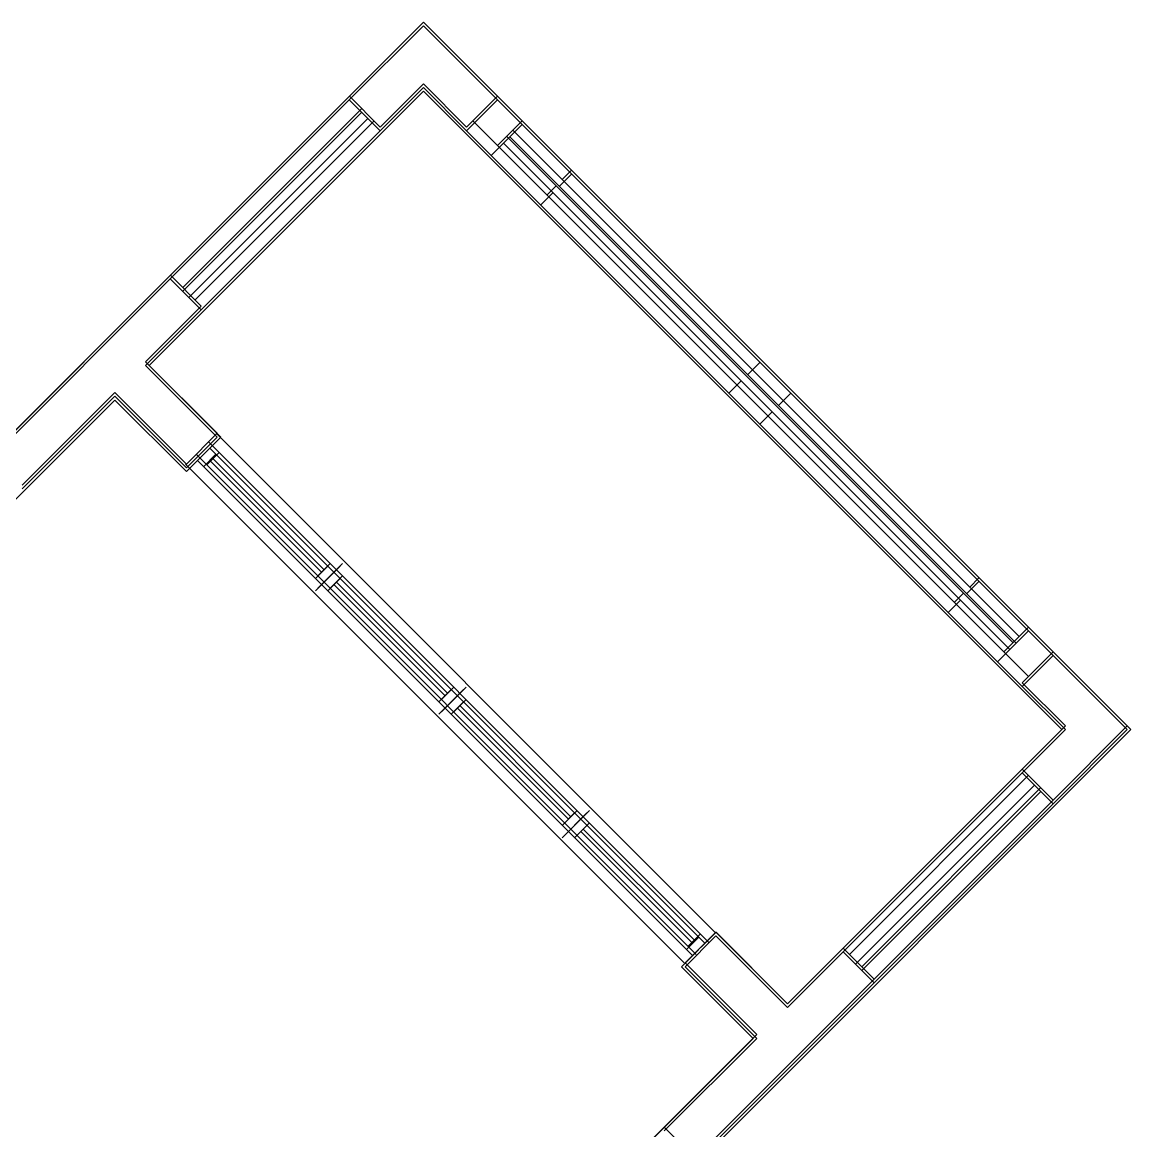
# Model space of a CAD drawing. Header units: millimetres. Extents: x 186805 to 449048, y 2167 to 51540.
# Drawn here: x 295932 to 302282, y 40375 to 46724 of the extents above; entities that cross this region are included whole.
import ezdxf

# ---------------------------------------------------------------- set-up
doc = ezdxf.new("R2010")
doc.units = ezdxf.units.MM
doc.linetypes.add('HIDDEN2', pattern=[0.1875, 0.125, -0.0625])
for name, color, linetype, lineweight in [('0-60x60-C', 3, 'CONTINUOUS', 13), ('0-AKL-P1 TILES', 8, 'CONTINUOUS', 13), ('0-akl-plasterline', 9, 'CONTINUOUS', 13), ('3117.NEW ID XR$0$BD$0$a-conc', 6, 'CONTINUOUS', 30), ('3117.NEW ID XR$0$BD$0$A-FLOREDGE', 211, 'CONTINUOUS', 5), ('3117.NEW ID XR$0$BD$0$a-wall', 7, 'CONTINUOUS', 30), ('3117.NEW ID XR$0$BD$0$A-WIND', 4, 'CONTINUOUS', 9)]:
    doc.layers.add(name, color=color, linetype=linetype, lineweight=lineweight)
for name, color, linetype in [('3117.NEW ID XR$0$a-conc', 140, 'CONTINUOUS'), ('3117.NEW ID XR$0$A-FLOREDGE', 211, 'CONTINUOUS'), ('3117.NEW ID XR$0$A-TILE', 8, 'CONTINUOUS'), ('3117.NEW ID XR$0$a-wall', 7, 'CONTINUOUS'), ('A-ABOVE DOOR', 1, 'HIDDEN2'), ('A-CONC-BLDG', 6, 'CONTINUOUS'), ('A-FLORRAIL', 92, 'CONTINUOUS'), ('a-wall', 140, 'CONTINUOUS'), ('A-WIND', 4, 'CONTINUOUS'), ('ALAN', 6, 'CONTINUOUS')]:
    doc.layers.add(name, color=color, linetype=linetype)

# ---------------------------------------------------------------- blocks, each defined once
blk = doc.blocks.new('A$C7C4A1575')
at = {"layer": 'A-ABOVE DOOR', "color": 8, "linetype": 'Continuous'}
for p, q in [((69224.7, 10196.1), (66368, 7339.4)), ((66544.7, 7162.6), (69401.4, 10019.3))]:
    blk.add_line(p, q, dxfattribs=at)
at = {"layer": 'A-CONC-BLDG', "color": 8}
for points in [[(69110.3, 11136.5), (68933.5, 11313.3), (69534.6, 11914.4), (69711.3, 11737.6)], [(71337.7, 8414.2), (71160.9, 8591), (71408.4, 8838.4), (71160.9, 9085.9), (71337.7, 9262.7), (71761.9, 8838.4)], [(67731.4, 5161.5), (67483.9, 5409), (67307.2, 5232.2), (67731.4, 4807.9), (68155.7, 5232.2), (67978.9, 5409)]]:
    blk.add_lwpolyline(points, close=True, dxfattribs=at)
at = {"layer": 'A-FLORRAIL', "color": 8}
for p, q in [((70241.7, 10217.3), (71267, 9192)), ((70170.9, 10146.6), (71196.3, 9121.3)), ((71196.3, 8555.6), (68014.3, 5373.6)), ((71196.3, 8272.8), (71054.8, 8414.2)), ((71107.9, 8361.1), (68208.7, 5462)), ((71143.2, 8325.8), (68244.1, 5426.7)), ((70825, 8078.3), (70772, 8131.3)), ((70913.4, 7989.9), (70860.4, 8043)), ((66423.3, 6398.9), (67448.6, 5373.6)), ((66352.6, 6328.2), (67377.9, 5302.9)), ((68491.6, 5744.9), (68438.5, 5797.9)), ((68580, 5656.5), (68526.9, 5709.5)), ((68297.1, 5373.6), (68155.7, 5515))]:
    blk.add_line(p, q, dxfattribs=at)
at = {"layer": 'a-wall', "color": 8}
for p, q in [((70312.4, 10288), (69287.1, 11313.3)), ((69640.6, 10606.2), (69110.3, 11136.5)), ((69230.5, 10196.1), (69640.6, 10606.2)), ((69817.4, 10429.4), (69407.3, 10019.3)), ((70135.6, 10111.2), (69817.4, 10429.4)), ((70135.6, 10111.2), (70312.4, 10288)), ((69407.3, 10019.3), (69230.5, 10196.1)), ((65963.7, 6929.3), (65433.3, 7459.6)), ((66373.8, 7339.4), (65963.7, 6929.3)), ((66550.6, 7162.6), (66373.8, 7339.4)), ((66281.9, 6257.5), (65256.6, 7282.8)), ((66140.4, 6752.5), (66550.6, 7162.6)), ((65963.7, 6929.3), (65963.7, 6929.3)), ((66458.6, 6434.3), (66140.4, 6752.5)), ((66458.6, 6434.3), (66281.9, 6257.5))]:
    blk.add_line(p, q, dxfattribs=at)
at = {"layer": 'A-WIND', "color": 8}
for p, q in [((69294.1, 10146.6), (66430.4, 7282.8)), ((69248.2, 10100.6), (69318.9, 10029.9)), ((69364.8, 10075.9), (66501.1, 7212.1)), ((68647.1, 9428.9), (69283.5, 10065.3)), ((68682.5, 9322.8), (68541.1, 9464.2)), ((68611.8, 9464.2), (68682.5, 9393.5)), ((67940, 8721.8), (68576.4, 9358.2)), ((68541.1, 9393.5), (68611.8, 9322.8)), ((67975.4, 8615.7), (67834, 8757.1)), ((67904.7, 8757.1), (67975.4, 8686.4)), ((67232.9, 8014.7), (67869.3, 8651.1)), ((67834, 8686.4), (67904.7, 8615.7)), ((67268.3, 7908.6), (67126.9, 8050)), ((67197.6, 8050), (67268.3, 7979.3)), ((66525.8, 7307.6), (67162.2, 7944)), ((67126.9, 7979.3), (67197.6, 7908.6)), ((66490.5, 7342.9), (66561.2, 7272.2))]:
    blk.add_line(p, q, dxfattribs=at)
at = {"layer": 'ALAN', "color": 8}
for p, q in [((71337.7, 9262.7), (69287.1, 11313.3)), ((71761.9, 8838.4), (71337.7, 9262.7)), ((67731.4, 4807.9), (71761.9, 8838.4)), ((65256.6, 7282.8), (67731.4, 4807.9))]:
    blk.add_line(p, q, dxfattribs=at)
blk = doc.blocks.new('A$C32DD6ECA')
at = {"layer": '0-60x60-C', "color": 16, "xscale": 0.04183124983683228, "yscale": 0.04183124983683228, "zscale": 0.04183124983683228, "rotation": 180}
blk.add_blockref('A$C7C4A1575', (4397.08, 2202.64), dxfattribs=at)
blk = doc.blocks.new('A$C5C977968')
at = {"layer": '0-akl-plasterline'}
for p, q in [((8198.2, 14785.6), (10673.1, 17260.5)), ((10673.1, 17260.5), (14724.8, 13208.8)), ((10673.1, 16864.5), (9103.3, 15294.7)), ((14328.8, 13208.8), (10673.1, 16864.5)), ((9103.3, 15294.7), (9513.4, 14884.6)), ((5592.1, 11783.5), (8905.3, 15096.7)), ((9315.4, 14686.6), (8905.3, 15096.7)), ((9513.4, 14884.6), (9315.4, 14686.6)), ((14724.8, 13208.8), (12249.9, 10733.9)), ((14328.8, 13208.8), (12759.1, 11639)), ((14350, 13208.8), (14102.6, 12961.3)), ((12348.9, 12049.1), (12150.9, 11851.1)), ((12759.1, 11639), (12348.9, 12049.1)), ((12150.9, 11851.1), (12561.1, 11441)), ((12561.1, 11441), (8940.7, 7820.6))]:
    blk.add_line(p, q, dxfattribs=at)
at = {"layer": '3117.NEW ID XR$0$a-conc'}
for p, q in [((10248.8, 16815), (10673.1, 17239.3)), ((10673.1, 17239.3), (11097.4, 16815)), ((10673.1, 16885.7), (10425.6, 16638.2)), ((10920.6, 16638.2), (10673.1, 16885.7)), ((10425.6, 16638.2), (10248.8, 16815)), ((11097.4, 16815), (10920.6, 16638.2)), ((14279.3, 13633), (14102.6, 13456.2)), ((14703.6, 13208.8), (14279.3, 13633)), ((14102.6, 13456.2), (14350, 13208.8)), ((14350, 13208.8), (14102.6, 12961.3)), ((14279.3, 12784.5), (14703.6, 13208.8)), ((14102.6, 12961.3), (14279.3, 12784.5))]:
    blk.add_line(p, q, dxfattribs=at)
at = {"layer": '3117.NEW ID XR$0$A-FLOREDGE'}
for p, q in [((9223.5, 15789.7), (10248.8, 16815)), ((14279.3, 13633), (11097.4, 16815)), ((9294.2, 15719), (10319.5, 16744.3)), ((9329.6, 15683.6), (10354.9, 16708.9)), ((9400.3, 15612.9), (10425.6, 16638.2)), ((14102.6, 13456.2), (10920.6, 16638.2)), ((11238.8, 16673.6), (11062, 16496.8)), ((14067.2, 13703.7), (11168.1, 16602.9)), ((14031.8, 13668.4), (11132.7, 16567.5)), ((11521.6, 16390.7), (11450.9, 16320)), ((11415.6, 16284.7), (11344.8, 16214)), ((12600, 15312.4), (12529.2, 15241.7)), ((12493.9, 15206.3), (12423.2, 15135.6)), ((12776.7, 15135.6), (12706, 15064.9)), ((12670.7, 15029.6), (12600, 14958.8)), ((13855.1, 14057.3), (13784.4, 13986.6)), ((13749, 13951.2), (13678.3, 13880.5)), ((14137.9, 13774.4), (13961.1, 13597.7)), ((13077.3, 11936), (14102.6, 12961.3)), ((13148, 11865.3), (14173.3, 12890.6)), ((13183.3, 11829.9), (14208.6, 12855.2)), ((13254, 11759.2), (14279.3, 12784.5))]:
    blk.add_line(p, q, dxfattribs=at)
at = {"layer": '3117.NEW ID XR$0$A-TILE'}
for p, q in [((10425.6, 16638.2), (9400.3, 15612.9)), ((14102.6, 13456.2), (10920.6, 16638.2)), ((13077.3, 11936), (14102.6, 12961.3))]:
    blk.add_line(p, q, dxfattribs=at)
at = {"layer": '3117.NEW ID XR$0$a-wall'}
blk.add_line((8905.3, 15117.9), (8905.3, 15117.9), dxfattribs=at)
at = {"layer": '3117.NEW ID XR$0$BD$0$a-conc'}
for p, q in [((10248.8, 16815), (10673.1, 17239.3)), ((10673.1, 17239.3), (11097.4, 16815)), ((10673.1, 16885.7), (10425.6, 16638.2)), ((10920.6, 16638.2), (10673.1, 16885.7)), ((10425.6, 16638.2), (10248.8, 16815)), ((11097.4, 16815), (10920.6, 16638.2)), ((14279.3, 13633), (14102.6, 13456.2)), ((14703.6, 13208.8), (14279.3, 13633)), ((14102.6, 13456.2), (14350, 13208.8)), ((14350, 13208.8), (14102.6, 12961.3)), ((14279.3, 12784.5), (14703.6, 13208.8)), ((14102.6, 12961.3), (14279.3, 12784.5))]:
    blk.add_line(p, q, dxfattribs=at)
at = {"layer": '3117.NEW ID XR$0$BD$0$A-FLOREDGE'}
for p, q in [((9223.5, 15789.7), (10248.8, 16815)), ((14279.3, 13633), (11097.4, 16815)), ((9294.2, 15719), (10319.5, 16744.3)), ((9329.6, 15683.6), (10354.9, 16708.9)), ((9400.3, 15612.9), (10425.6, 16638.2)), ((14102.6, 13456.2), (10920.6, 16638.2)), ((11238.8, 16673.6), (11062, 16496.8)), ((14067.2, 13703.7), (11168.1, 16602.9)), ((14031.8, 13668.4), (11132.7, 16567.5)), ((11521.6, 16390.7), (11450.9, 16320)), ((11415.6, 16284.7), (11344.8, 16214)), ((12600, 15312.4), (12529.2, 15241.7)), ((12493.9, 15206.3), (12423.2, 15135.6)), ((12776.7, 15135.6), (12706, 15064.9)), ((12670.7, 15029.6), (12600, 14958.8)), ((13855.1, 14057.3), (13784.4, 13986.6)), ((13749, 13951.2), (13678.3, 13880.5)), ((14137.9, 13774.4), (13961.1, 13597.7)), ((13077.3, 11936), (14102.6, 12961.3)), ((13148, 11865.3), (14173.3, 12890.6)), ((13183.3, 11829.9), (14208.6, 12855.2)), ((13254, 11759.2), (14279.3, 12784.5))]:
    blk.add_line(p, q, dxfattribs=at)
at = {"layer": '3117.NEW ID XR$0$BD$0$a-wall'}
blk.add_line((8905.3, 15117.9), (8905.3, 15117.9), dxfattribs=at)
at = {"layer": '3117.NEW ID XR$0$BD$0$A-WIND'}
for p, q in [((9449.8, 14821), (9379.1, 14750.3)), ((12285.3, 11985.5), (9449.8, 14821)), ((12214.6, 11914.7), (9379.1, 14750.2)), ((9414.4, 14714.9), (9485.1, 14785.6)), ((9449.8, 14750.3), (10089.7, 14110.3)), ((10195.8, 14145.7), (10054.4, 14004.2)), ((10054.4, 14075), (10125.1, 14145.7)), ((10125.1, 14004.2), (10195.8, 14075)), ((10160.4, 14039.6), (10796.8, 13403.2)), ((10902.9, 13438.6), (10761.5, 13297.1)), ((10761.5, 13367.9), (10832.2, 13438.6)), ((10832.2, 13297.1), (10902.9, 13367.9)), ((10867.5, 13332.5), (11503.9, 12696.1)), ((11468.6, 12660.7), (11539.3, 12731.5)), ((11610, 12731.5), (11468.6, 12590)), ((11539.3, 12590), (11610, 12660.7)), ((11574.7, 12625.4), (12214.6, 11985.5)), ((12179.2, 11950.1), (12249.9, 12020.8)), ((12285.3, 11985.5), (12214.6, 11914.7))]:
    blk.add_line(p, q, dxfattribs=at)
at = {"layer": 'a-wall'}
for p, q in [((9223.5, 15789.7), (8198.2, 14764.4)), ((9223.5, 15789.7), (8198.2, 14764.4)), ((9400.3, 15612.9), (9223.5, 15789.7)), ((9400.3, 15612.9), (9223.5, 15789.7)), ((9400.3, 15612.9), (9082.1, 15294.7)), ((9400.3, 15612.9), (9082.1, 15294.7)), ((9082.1, 15294.7), (9492.2, 14884.6)), ((8905.3, 15117.9), (8375, 14587.6)), ((8905.3, 15117.9), (8375, 14587.6)), ((9315.4, 14707.8), (8905.3, 15117.9)), ((9492.2, 14884.6), (9315.4, 14707.8)), ((12348.9, 12027.9), (12172.2, 11851.1)), ((12759.1, 11617.8), (12348.9, 12027.9)), ((13077.3, 11936), (12759.1, 11617.8)), ((13077.3, 11936), (12759.1, 11617.8)), ((13077.3, 11936), (13254, 11759.2)), ((13077.3, 11936), (13254, 11759.2)), ((12172.2, 11851.1), (12582.3, 11441)), ((13254, 11759.2), (12228.7, 10733.9)), ((13254, 11759.2), (12228.7, 10733.9)), ((12582.3, 11441), (12051.9, 10910.7)), ((12582.3, 11441), (12051.9, 10910.7))]:
    blk.add_line(p, q, dxfattribs=at)

msp = doc.modelspace()

# ---------------------------------------------------------------- block references
at = {"layer": '0-60x60-C', "color": 16, "xscale": -23.90557308239969, "yscale": 23.90557308239969, "zscale": 23.90557308239969}
msp.add_blockref('A$C32DD6ECA', (335613.6, -1123), dxfattribs=at)
at = {"layer": '0-AKL-P1 TILES', "color": 1}
msp.add_blockref('A$C5C977968', (287557.1, 29463.8), dxfattribs=at)

doc.saveas('drawing.dxf')
